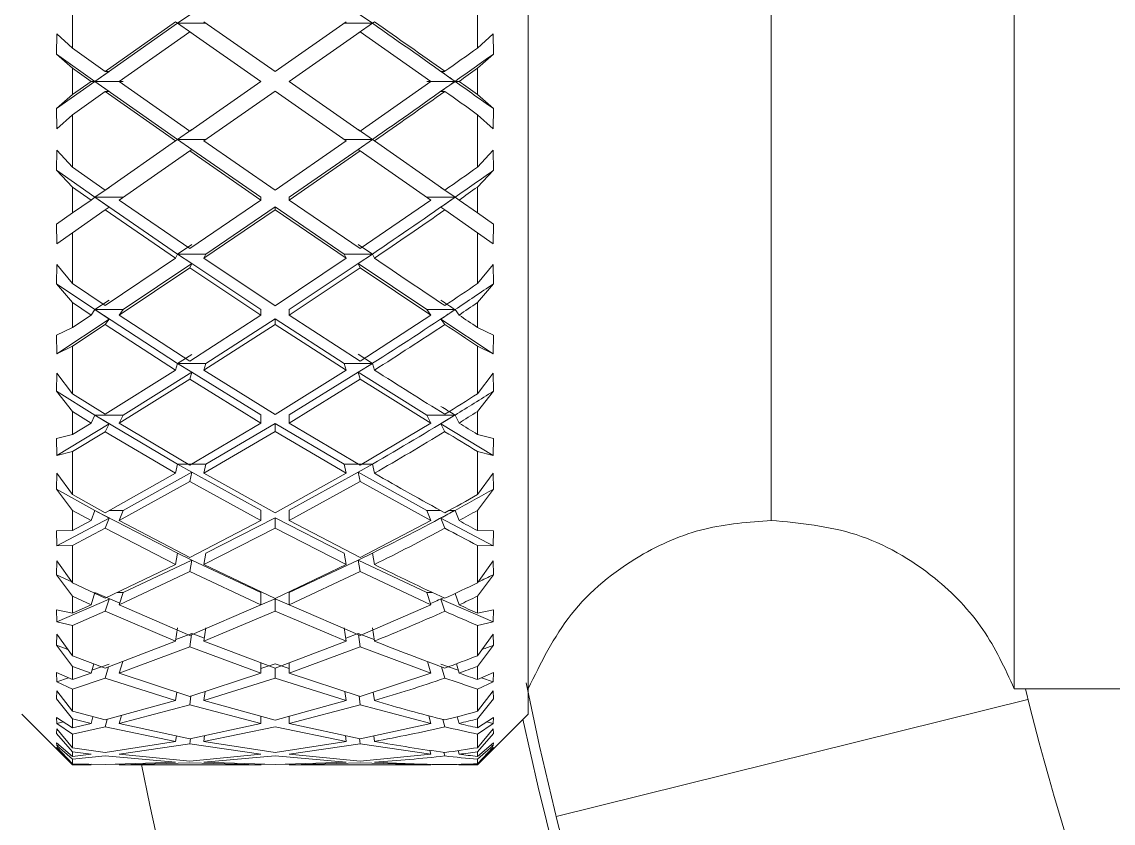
# Model space of a CAD drawing. Header units: millimetres. Extents: x 6 to 425, y 6 to 273.
# Drawn here: x 50.246 to 54.523, y 137.583 to 140.725 of the extents above; entities that cross this region are included whole.
import ezdxf

# ---------------------------------------------------------------- set-up
doc = ezdxf.new("R2010")
doc.units = ezdxf.units.MM

msp = doc.modelspace()

# ---------------------------------------------------------------- linework, layer by layer
at = {"color": 7, "linetype": 'Continuous', "lineweight": 15}
for p, q in [((52.2302, 138.0106), (52.2302, 142.9715)), ((54.1352, 142.8723), (54.1352, 138.1098)), ((53.1827, 142.2122), (53.1827, 138.7699)), ((50.4442, 140.6218), (50.4442, 140.8269)), ((52.0317, 140.6218), (52.0317, 140.8269)), ((50.8563, 140.719), (50.9118, 140.7577)), ((51.6196, 140.719), (51.5642, 140.7577)), ((50.5324, 140.4911), (50.8563, 140.719)), ((50.5724, 140.5304), (50.8484, 140.7245)), ((50.8484, 140.7245), (50.8563, 140.719)), ((50.9118, 140.6803), (50.8563, 140.719)), ((50.9672, 140.719), (50.8563, 140.719)), ((51.238, 140.5298), (50.9593, 140.7245)), ((51.238, 140.5298), (51.5167, 140.7245)), ((51.6196, 140.719), (51.5088, 140.719)), ((51.5642, 140.6803), (51.6196, 140.719)), ((51.6275, 140.7245), (51.6196, 140.719)), ((50.3822, 140.598), (50.3826, 140.677)), ((50.4442, 140.6218), (50.3826, 140.677)), ((50.6277, 140.4911), (50.9039, 140.6858)), ((50.9039, 140.6858), (51.1826, 140.4911)), ((51.2934, 140.4911), (51.5721, 140.6858)), ((51.5721, 140.6858), (51.8482, 140.4911)), ((52.0934, 140.677), (52.0317, 140.6218)), ((52.0938, 140.598), (52.0934, 140.677)), ((50.5724, 140.5304), (50.4442, 140.6218)), ((50.3822, 140.598), (50.4442, 140.5427)), ((50.5324, 140.4911), (50.3822, 140.598)), ((52.0317, 140.5427), (52.0938, 140.598)), ((50.4442, 140.5427), (50.5169, 140.4911)), ((50.4442, 140.5427), (50.4442, 140.4394)), ((52.0317, 140.4394), (52.0317, 140.5427)), ((50.5324, 140.4911), (50.5879, 140.5304)), ((50.5879, 140.5304), (50.5724, 140.5304)), ((51.8881, 140.5304), (51.9036, 140.5304)), ((50.3822, 140.3841), (50.5324, 140.4911)), ((50.4442, 140.4394), (50.5169, 140.4911)), ((50.4442, 140.3603), (50.5724, 140.4517)), ((50.5169, 140.4911), (50.5324, 140.4911)), ((50.5324, 140.4911), (50.5879, 140.4517)), ((50.8563, 140.2631), (50.5324, 140.4911)), ((50.5324, 140.4911), (50.6433, 140.4911)), ((50.5724, 140.4517), (50.8484, 140.2576)), ((50.5879, 140.4517), (50.5724, 140.4517)), ((50.9039, 140.2963), (50.6277, 140.4911)), ((50.9039, 140.2963), (51.1826, 140.4911)), ((51.238, 140.4523), (50.9593, 140.2576)), ((51.238, 140.4523), (51.5167, 140.2576)), ((51.5721, 140.2963), (51.2934, 140.4911)), ((51.5721, 140.2963), (51.8482, 140.4911)), ((51.9436, 140.4911), (51.8327, 140.4911)), ((51.8881, 140.4517), (51.9036, 140.4517)), ((51.9591, 140.4911), (51.9436, 140.4911)), ((50.4442, 140.4394), (50.3822, 140.3841)), ((52.0938, 140.3841), (52.0317, 140.4394)), ((50.3826, 140.3051), (50.3822, 140.3841)), ((52.0934, 140.3051), (52.0938, 140.3841)), ((50.4442, 140.3603), (50.3826, 140.3051)), ((50.4442, 140.1552), (50.4442, 140.3603)), ((52.0317, 140.1552), (52.0317, 140.3603)), ((52.0317, 140.3603), (52.0934, 140.3051)), ((50.8563, 140.2631), (50.9118, 140.3018)), ((51.6196, 140.2631), (51.5642, 140.3018)), ((50.5724, 140.0646), (50.8484, 140.2576)), ((50.8484, 140.2576), (50.8563, 140.2631)), ((50.9672, 140.2631), (50.8563, 140.2631)), ((50.9118, 140.2244), (50.8563, 140.2631)), ((51.238, 140.0641), (50.9593, 140.2576)), ((51.238, 140.0641), (51.5167, 140.2576)), ((51.6196, 140.2631), (51.5088, 140.2631)), ((51.5642, 140.2244), (51.6196, 140.2631)), ((51.6275, 140.2576), (51.6196, 140.2631)), ((51.9036, 140.0646), (51.6275, 140.2576)), ((50.3822, 140.1423), (50.3826, 140.2209)), ((50.4442, 140.1552), (50.3826, 140.2209)), ((50.6277, 140.0259), (50.9039, 140.2189)), ((50.9118, 140.2244), (50.9039, 140.2189)), ((50.9039, 140.2189), (51.1826, 140.0259)), ((51.1826, 140.0369), (50.9118, 140.2244)), ((51.5642, 140.2244), (51.2934, 140.0369)), ((51.2934, 140.0259), (51.5721, 140.2189)), ((51.5642, 140.2244), (51.5721, 140.2189)), ((51.5721, 140.2189), (51.8482, 140.0259)), ((52.0934, 140.2209), (52.0317, 140.1552)), ((52.0938, 140.1423), (52.0934, 140.2209)), ((50.5724, 140.0646), (50.4442, 140.1552)), ((50.3822, 140.1423), (50.4442, 140.0768)), ((50.5324, 140.0367), (50.3822, 140.1423)), ((52.0317, 140.0768), (52.0938, 140.1423)), ((50.4442, 140.0768), (50.4442, 139.9751)), ((50.4442, 140.0768), (50.5169, 140.0259)), ((50.5324, 140.0367), (50.5879, 140.0755)), ((51.9436, 140.0367), (51.8881, 140.0755)), ((52.0317, 139.9751), (52.0317, 140.0768)), ((50.4442, 139.9751), (50.5169, 140.0259)), ((50.5169, 140.0259), (50.5324, 140.0367)), ((50.5324, 140.0367), (50.5879, 139.998)), ((50.8563, 139.8141), (50.5324, 140.0367)), ((50.5324, 140.0367), (50.6433, 140.0367)), ((50.9039, 139.8353), (50.6277, 140.0259)), ((50.9039, 139.8353), (51.1826, 140.0259)), ((51.1826, 140.0259), (51.1826, 140.0369)), ((51.2934, 140.0259), (51.2934, 140.0369)), ((51.5721, 139.8353), (51.2934, 140.0259)), ((51.5721, 139.8353), (51.8482, 140.0259)), ((51.9436, 140.0367), (51.8327, 140.0367)), ((51.9591, 140.0259), (51.9436, 140.0367)), ((52.0317, 139.9751), (51.9591, 140.0259)), ((50.4442, 139.8976), (50.5724, 139.9872)), ((50.5879, 139.998), (50.5724, 139.9872)), ((50.5724, 139.9872), (50.8484, 139.7977)), ((51.238, 139.9878), (50.9593, 139.7977)), ((51.238, 139.9988), (50.9672, 139.8141)), ((51.238, 139.9988), (51.238, 139.9878)), ((51.5088, 139.8141), (51.238, 139.9988)), ((51.238, 139.9878), (51.5167, 139.7977)), ((51.8881, 139.998), (51.9036, 139.9872)), ((51.9036, 139.9872), (52.0317, 139.8976)), ((50.4442, 139.9751), (50.3822, 139.9317)), ((52.0938, 139.9317), (52.0317, 139.9751)), ((50.3826, 139.8546), (50.3822, 139.9317)), ((50.4442, 139.8976), (50.3826, 139.8546)), ((50.4442, 139.6988), (50.4442, 139.8976)), ((52.0317, 139.6988), (52.0317, 139.8976)), ((52.0317, 139.8976), (52.0934, 139.8546)), ((52.0934, 139.8546), (52.0938, 139.9317)), ((50.8563, 139.8141), (50.9118, 139.8517)), ((51.6196, 139.8141), (51.5642, 139.8517)), ((50.8484, 139.7977), (50.8563, 139.8141)), ((50.9672, 139.8141), (50.8563, 139.8141)), ((50.9118, 139.7766), (50.8563, 139.8141)), ((50.9593, 139.7977), (50.9672, 139.8141)), ((51.5167, 139.7977), (51.5088, 139.8141)), ((51.6196, 139.8141), (51.5088, 139.8141)), ((51.5642, 139.7766), (51.6196, 139.8141)), ((51.6275, 139.7977), (51.6196, 139.8141)), ((50.3822, 139.6973), (50.3826, 139.7729)), ((50.4442, 139.6988), (50.3826, 139.7729)), ((50.5724, 139.6119), (50.8484, 139.7977)), ((50.9118, 139.7766), (50.6433, 139.5962)), ((50.9118, 139.7766), (50.9039, 139.7602)), ((51.1826, 139.5965), (50.9118, 139.7766)), ((51.238, 139.6113), (50.9593, 139.7977)), ((51.238, 139.6113), (51.5167, 139.7977)), ((51.5642, 139.7766), (51.2934, 139.5965)), ((51.5642, 139.7766), (51.5721, 139.7602)), ((51.8327, 139.5962), (51.5642, 139.7766)), ((52.0934, 139.7729), (52.0317, 139.6988)), ((52.0938, 139.6973), (52.0934, 139.7729)), ((50.6277, 139.5748), (50.9039, 139.7602)), ((50.9039, 139.7602), (51.1826, 139.5748)), ((51.2934, 139.5748), (51.5721, 139.7602)), ((51.5721, 139.7602), (51.8482, 139.5748)), ((50.3822, 139.6973), (50.4442, 139.6235)), ((50.5324, 139.5962), (50.3822, 139.6973)), ((50.5724, 139.6119), (50.4442, 139.6988)), ((52.0317, 139.6235), (52.0938, 139.6973)), ((50.4442, 139.6235), (50.4442, 139.5265)), ((50.4442, 139.6235), (50.5169, 139.5748)), ((50.5169, 139.5748), (50.5324, 139.5962)), ((50.5324, 139.5962), (50.5879, 139.6332)), ((50.5324, 139.5962), (50.6433, 139.5962)), ((50.5324, 139.5962), (50.5879, 139.5593)), ((50.8563, 139.3856), (50.5324, 139.5962)), ((50.6277, 139.5748), (50.6433, 139.5962)), ((51.1826, 139.5748), (51.1826, 139.5965)), ((51.2934, 139.5748), (51.2934, 139.5965)), ((51.8482, 139.5748), (51.8327, 139.5962)), ((51.9436, 139.5962), (51.8327, 139.5962)), ((51.9591, 139.5748), (51.9436, 139.5962)), ((52.0317, 139.5265), (52.0317, 139.6235)), ((50.3826, 139.4234), (50.5879, 139.5593)), ((50.4442, 139.5265), (50.5169, 139.5748)), ((50.5879, 139.5593), (50.5724, 139.538)), ((50.9039, 139.3943), (50.6277, 139.5748)), ((50.9039, 139.3943), (51.1826, 139.5748)), ((51.238, 139.5602), (50.9672, 139.3856)), ((51.5088, 139.3856), (51.238, 139.5602)), ((51.238, 139.5602), (51.238, 139.5385)), ((51.5721, 139.3943), (51.2934, 139.5748)), ((51.5721, 139.3943), (51.8482, 139.5748)), ((51.8881, 139.5593), (51.9036, 139.538)), ((52.0934, 139.4234), (51.8881, 139.5593)), ((50.4442, 139.5265), (50.3822, 139.4963)), ((50.4442, 139.453), (50.5724, 139.538)), ((50.5724, 139.538), (50.8484, 139.3589)), ((51.238, 139.5385), (50.9593, 139.3589)), ((51.238, 139.5385), (51.5167, 139.3589)), ((52.0938, 139.4963), (52.0317, 139.5265)), ((50.3826, 139.4234), (50.3822, 139.4963)), ((52.0934, 139.4234), (52.0938, 139.4963)), ((50.4442, 139.453), (50.3826, 139.4234)), ((50.4442, 139.2664), (50.4442, 139.453)), ((52.0317, 139.2664), (52.0317, 139.453)), ((52.0317, 139.453), (52.0934, 139.4234)), ((50.8484, 139.3589), (50.8563, 139.3856)), ((50.8563, 139.3856), (50.9118, 139.4209)), ((50.9672, 139.3856), (50.8563, 139.3856)), ((50.9118, 139.3505), (50.8563, 139.3856)), ((50.9593, 139.3589), (50.9672, 139.3856)), ((51.6196, 139.3856), (51.5088, 139.3856)), ((51.5167, 139.3589), (51.5088, 139.3856)), ((51.6196, 139.3856), (51.5642, 139.421)), ((51.5642, 139.3506), (51.6196, 139.3856)), ((51.6275, 139.3589), (51.6196, 139.3856)), ((50.3822, 139.2763), (50.3826, 139.3468)), ((50.4442, 139.2664), (50.3826, 139.3468)), ((50.5724, 139.1858), (50.8484, 139.3589)), ((50.9118, 139.3505), (50.6433, 139.1829)), ((50.9118, 139.3505), (50.9039, 139.3238)), ((51.1826, 139.1833), (50.9118, 139.3506)), ((51.238, 139.1853), (50.9593, 139.3589)), ((51.238, 139.1853), (51.5167, 139.3589)), ((51.5642, 139.3506), (51.2934, 139.1833)), ((51.5642, 139.3505), (51.5721, 139.3238)), ((51.8327, 139.1829), (51.5642, 139.3505)), ((52.0934, 139.3468), (52.0317, 139.2664)), ((52.0938, 139.2763), (52.0934, 139.3468)), ((50.6277, 139.1516), (50.9039, 139.3238)), ((50.9039, 139.3238), (51.1826, 139.1516)), ((51.2934, 139.1516), (51.5721, 139.3238)), ((51.5721, 139.3238), (51.8482, 139.1516)), ((50.3822, 139.2763), (50.4442, 139.1966)), ((50.5324, 139.1829), (50.3822, 139.2763)), ((50.5724, 139.1858), (50.4442, 139.2664)), ((52.0317, 139.1966), (52.0938, 139.2763)), ((50.4442, 139.1966), (50.4442, 139.1071)), ((50.4442, 139.1966), (50.5169, 139.1516)), ((50.5169, 139.1516), (50.5324, 139.1829)), ((50.5324, 139.1829), (50.6433, 139.1829)), ((50.5324, 139.1829), (50.5879, 139.1489)), ((50.8563, 138.9908), (50.5324, 139.1829)), ((50.6277, 139.1516), (50.6433, 139.1829)), ((51.1826, 139.1516), (51.1826, 139.1833)), ((51.2934, 139.1516), (51.2934, 139.1833)), ((51.8482, 139.1516), (51.8327, 139.1829)), ((51.9436, 139.1829), (51.8327, 139.1829)), ((51.9591, 139.1516), (51.9436, 139.1829)), ((52.0317, 139.1071), (52.0317, 139.1966)), ((50.3826, 139.0247), (50.5879, 139.1489)), ((50.4442, 139.1071), (50.5169, 139.1516)), ((50.5879, 139.1489), (50.5724, 139.1177)), ((50.9039, 138.9865), (50.6277, 139.1516)), ((50.9039, 138.9865), (51.1826, 139.1516)), ((51.238, 139.1499), (50.9672, 138.9908)), ((51.5088, 138.9908), (51.238, 139.1499)), ((51.238, 139.1499), (51.238, 139.1182)), ((51.5721, 138.9865), (51.2934, 139.1516)), ((51.5721, 138.9865), (51.8482, 139.1516)), ((51.8881, 139.1489), (51.9036, 139.1177)), ((52.0934, 139.0247), (51.8881, 139.1489)), ((50.4442, 139.1071), (50.3822, 139.0911)), ((50.3826, 139.0247), (50.3822, 139.0911)), ((50.4442, 139.0399), (50.5724, 139.1177)), ((50.5724, 139.1177), (50.8484, 138.9545)), ((51.238, 139.1182), (50.9593, 138.9545)), ((51.238, 139.1182), (51.5167, 138.9545)), ((52.0938, 139.0911), (52.0317, 139.1071)), ((52.0934, 139.0247), (52.0938, 139.0911)), ((50.4442, 139.0399), (50.3826, 139.0247)), ((50.4442, 138.8713), (50.4442, 139.0399)), ((52.0317, 138.8713), (52.0317, 139.0399)), ((52.0317, 139.0399), (52.0934, 139.0247)), ((50.3822, 138.8923), (50.3826, 138.9554)), ((50.4442, 138.8713), (50.3826, 138.9554)), ((50.5724, 138.7994), (50.8484, 138.9545)), ((50.9118, 138.959), (50.6433, 138.8093)), ((50.8484, 138.9545), (50.8563, 138.9908)), ((50.9672, 138.9908), (50.8563, 138.9908)), ((50.9118, 138.9591), (50.8563, 138.9908)), ((50.9118, 138.959), (50.9039, 138.9228)), ((51.1826, 138.8099), (50.9118, 138.9592)), ((50.9593, 138.9545), (50.9672, 138.9908)), ((51.238, 138.7989), (50.9593, 138.9545)), ((51.238, 138.7989), (51.5167, 138.9545)), ((51.5642, 138.9592), (51.2934, 138.8099)), ((51.6196, 138.9908), (51.5088, 138.9908)), ((51.5167, 138.9545), (51.5088, 138.9908)), ((51.5642, 138.9591), (51.6196, 138.9908)), ((51.5642, 138.959), (51.5721, 138.9228)), ((51.8327, 138.8093), (51.5642, 138.959)), ((51.6275, 138.9545), (51.6196, 138.9908)), ((52.0934, 138.9554), (52.0317, 138.8713)), ((52.0938, 138.8923), (52.0934, 138.9554)), ((50.6277, 138.7691), (50.9039, 138.9228)), ((50.9039, 138.9228), (51.1826, 138.7691)), ((51.2934, 138.7691), (51.5721, 138.9228)), ((51.5721, 138.9228), (51.8482, 138.7691)), ((50.3822, 138.8923), (50.4442, 138.809)), ((50.5324, 138.8093), (50.3822, 138.8923)), ((50.5724, 138.7994), (50.4442, 138.8713)), ((52.0317, 138.809), (52.0938, 138.8923)), ((50.4442, 138.809), (50.4442, 138.7299)), ((50.4442, 138.809), (50.5169, 138.7691)), ((50.5169, 138.7691), (50.5324, 138.8093)), ((50.5324, 138.8093), (50.5879, 138.7792)), ((50.8563, 138.6415), (50.5324, 138.8093)), ((50.6277, 138.7691), (50.6433, 138.8093)), ((51.1826, 138.7691), (51.1826, 138.8099)), ((51.2934, 138.7691), (51.2934, 138.8099)), ((51.8482, 138.7691), (51.8327, 138.8093)), ((51.9591, 138.7691), (51.9436, 138.8093)), ((52.0317, 138.7299), (52.0317, 138.809)), ((50.3826, 138.6705), (50.5879, 138.7792)), ((50.4442, 138.7299), (50.5169, 138.7691)), ((50.4442, 138.671), (50.5724, 138.7391)), ((50.5879, 138.7792), (50.5724, 138.7391)), ((50.5724, 138.7391), (50.8484, 138.5968)), ((50.9039, 138.6245), (50.6277, 138.7691)), ((50.9039, 138.6245), (51.1826, 138.7691)), ((51.238, 138.7396), (50.9593, 138.5968)), ((51.238, 138.7804), (50.9672, 138.6415)), ((51.5088, 138.6415), (51.238, 138.7804)), ((51.238, 138.7804), (51.238, 138.7396)), ((51.238, 138.7396), (51.5167, 138.5968)), ((51.5721, 138.6245), (51.2934, 138.7691)), ((51.5721, 138.6245), (51.8482, 138.7691)), ((51.8881, 138.7792), (51.9036, 138.7391)), ((52.0934, 138.6705), (51.8881, 138.7792)), ((50.4442, 138.7299), (50.3822, 138.7285)), ((50.3826, 138.6705), (50.3822, 138.7285)), ((52.0938, 138.7285), (52.0317, 138.7299)), ((52.0934, 138.6705), (52.0938, 138.7285)), ((50.4442, 138.671), (50.3826, 138.6705)), ((50.4442, 138.5254), (50.4442, 138.671)), ((52.0317, 138.5254), (52.0317, 138.671)), ((52.0317, 138.671), (52.0934, 138.6705)), ((50.3822, 138.5568), (50.3826, 138.6107)), ((50.4442, 138.5254), (50.3826, 138.6107)), ((50.9118, 138.6142), (50.6433, 138.4868)), ((50.8484, 138.5968), (50.8563, 138.6415)), ((50.9118, 138.6142), (50.8563, 138.6415)), ((50.9118, 138.6142), (50.9039, 138.5695)), ((51.1826, 138.4875), (50.9118, 138.6143)), ((50.9593, 138.5968), (50.9672, 138.6415)), ((51.5642, 138.6143), (51.2934, 138.4875)), ((51.5167, 138.5968), (51.5088, 138.6415)), ((51.5642, 138.6143), (51.6196, 138.6415)), ((51.5642, 138.6142), (51.5721, 138.5695)), ((51.8327, 138.4868), (51.5642, 138.6142)), ((51.6275, 138.5968), (51.6196, 138.6415)), ((52.0934, 138.6107), (52.0317, 138.5254)), ((52.0938, 138.5568), (52.0934, 138.6107)), ((50.5724, 138.4644), (50.8484, 138.5968)), ((50.6277, 138.4389), (50.9039, 138.5695)), ((50.9039, 138.5695), (51.1826, 138.4389)), ((51.238, 138.464), (50.9593, 138.5968)), ((51.238, 138.464), (51.5167, 138.5968)), ((51.2934, 138.4389), (51.5721, 138.5695)), ((51.5721, 138.5695), (51.8482, 138.4389)), ((50.3822, 138.5568), (50.4442, 138.4725)), ((50.4415, 138.5292), (50.3822, 138.5568)), ((50.5724, 138.4644), (50.4442, 138.5254)), ((52.0317, 138.4725), (52.0938, 138.5568)), ((50.5169, 138.4389), (50.5324, 138.4868)), ((50.6298, 138.4452), (50.5324, 138.4868)), ((50.6277, 138.4389), (50.6433, 138.4868)), ((51.1826, 138.4389), (51.1826, 138.4875)), ((51.2934, 138.4389), (51.2934, 138.4875)), ((51.8482, 138.4389), (51.8327, 138.4868)), ((51.9591, 138.4389), (51.9446, 138.4836)), ((50.3826, 138.3716), (50.5879, 138.4616)), ((50.4442, 138.4725), (50.4442, 138.4061)), ((50.4442, 138.4725), (50.5169, 138.4389)), ((50.4442, 138.4061), (50.5169, 138.4389)), ((50.5879, 138.4616), (50.5724, 138.4138)), ((50.9039, 138.3192), (50.6277, 138.4389)), ((50.9039, 138.3192), (51.1826, 138.4389)), ((51.238, 138.4629), (51.1826, 138.4394)), ((51.2934, 138.4394), (51.238, 138.4629)), ((51.238, 138.4629), (51.238, 138.4142)), ((51.5721, 138.3192), (51.2934, 138.4389)), ((51.5721, 138.3192), (51.8482, 138.4389)), ((51.8881, 138.4616), (51.9036, 138.4138)), ((52.0934, 138.3716), (51.8881, 138.4616)), ((52.0317, 138.4061), (52.0317, 138.4725)), ((50.4442, 138.4061), (50.3822, 138.4194)), ((50.3826, 138.3716), (50.3822, 138.4194)), ((50.4442, 138.3573), (50.5724, 138.4138)), ((50.5724, 138.4138), (50.8484, 138.2966)), ((51.238, 138.4142), (50.9593, 138.2966)), ((51.238, 138.4142), (51.5167, 138.2966)), ((52.0938, 138.4194), (52.0317, 138.4061)), ((52.0934, 138.3716), (52.0938, 138.4194)), ((50.4442, 138.3573), (50.3826, 138.3716)), ((50.4442, 138.2392), (50.4442, 138.3573)), ((52.0317, 138.3573), (52.0934, 138.3716)), ((52.0317, 138.2392), (52.0317, 138.3573)), ((50.3822, 138.2802), (50.3826, 138.3232)), ((50.4442, 138.2392), (50.3826, 138.3232)), ((50.8484, 138.2966), (50.8563, 138.3484)), ((50.9118, 138.3263), (50.8494, 138.3028)), ((50.9112, 138.3223), (50.9039, 138.2745)), ((50.9611, 138.3082), (50.9118, 138.3264)), ((50.9593, 138.2966), (50.9672, 138.3484)), ((51.5167, 138.2966), (51.5088, 138.3484)), ((51.5642, 138.3264), (51.5149, 138.3082)), ((51.6266, 138.3028), (51.5642, 138.3263)), ((51.5648, 138.3223), (51.5721, 138.2745)), ((51.6275, 138.2966), (51.6196, 138.3484)), ((52.0934, 138.3232), (52.0317, 138.2392)), ((52.0938, 138.2802), (52.0934, 138.3232)), ((50.3822, 138.2802), (50.4442, 138.1973)), ((50.4259, 138.2642), (50.3822, 138.2802)), ((50.5724, 138.191), (50.8484, 138.2966)), ((50.6277, 138.1711), (50.9039, 138.2745)), ((50.9039, 138.2745), (51.1826, 138.1711)), ((51.238, 138.1907), (50.9593, 138.2966)), ((51.238, 138.1907), (51.5167, 138.2966)), ((51.2934, 138.1711), (51.5721, 138.2745)), ((51.5721, 138.2745), (51.8482, 138.1711)), ((52.0317, 138.1973), (52.0938, 138.2802)), ((50.5724, 138.191), (50.4442, 138.2392)), ((50.4442, 138.1973), (50.4442, 138.1457)), ((50.4442, 138.1973), (50.5169, 138.1711)), ((50.5169, 138.1711), (50.5274, 138.2079)), ((50.5203, 138.1831), (50.5879, 138.2057)), ((50.5851, 138.1958), (50.5724, 138.1516)), ((50.6277, 138.1711), (50.641, 138.2172)), ((51.1826, 138.1711), (51.1826, 138.2117)), ((51.238, 138.2069), (51.1826, 138.1892)), ((51.2934, 138.1892), (51.238, 138.2069)), ((51.238, 138.1907), (51.238, 138.1519)), ((51.2934, 138.1711), (51.2934, 138.2117)), ((51.8482, 138.1711), (51.8353, 138.2161)), ((51.9556, 138.1831), (51.8881, 138.2057)), ((51.891, 138.1956), (51.9036, 138.1516)), ((51.9591, 138.1711), (51.9486, 138.2076)), ((52.0317, 138.1457), (52.0317, 138.1973)), ((50.4442, 138.1457), (50.3822, 138.1732)), ((50.3826, 138.1372), (50.3822, 138.1732)), ((50.3826, 138.1372), (50.4287, 138.1526)), ((50.4442, 138.1457), (50.5169, 138.1711)), ((50.4442, 138.1084), (50.5724, 138.1516)), ((50.5724, 138.1516), (50.8484, 138.0631)), ((50.9039, 138.0798), (50.6277, 138.1711)), ((50.9039, 138.0798), (51.1826, 138.1711)), ((51.238, 138.1519), (50.9593, 138.0631)), ((51.238, 138.1519), (51.5167, 138.0631)), ((51.5721, 138.0798), (51.2934, 138.1711)), ((51.5721, 138.0798), (51.8482, 138.1711)), ((52.0938, 138.1732), (52.0317, 138.1457)), ((52.0934, 138.1372), (52.0473, 138.1526)), ((52.0934, 138.1372), (52.0938, 138.1732)), ((50.3822, 138.0706), (50.3826, 138.1015)), ((50.4442, 138.1084), (50.3826, 138.1372)), ((50.4442, 138.0214), (50.3826, 138.1015)), ((50.4442, 138.0214), (50.4442, 138.1084)), ((50.8484, 138.0631), (50.8531, 138.0966)), ((50.9593, 138.0631), (50.9643, 138.0996)), ((51.5167, 138.0631), (51.5117, 138.0996)), ((51.6275, 138.0631), (51.6229, 138.0966)), ((52.0317, 138.1084), (52.0934, 138.1372)), ((52.0317, 138.0214), (52.0317, 138.1084)), ((52.0934, 138.1015), (52.0317, 138.0214)), ((52.0938, 138.0706), (52.0934, 138.1015)), ((54.1352, 138.1098), (54.6114, 138.1098)), ((50.3822, 138.0706), (50.4442, 137.9918)), ((50.5724, 137.9874), (50.8484, 138.0631)), ((50.9086, 138.0814), (50.9039, 138.047)), ((51.238, 137.9872), (50.9593, 138.0631)), ((51.238, 137.9872), (51.5167, 138.0631)), ((51.5673, 138.0814), (51.5721, 138.047)), ((52.0317, 137.9918), (52.0938, 138.0706)), ((50.5724, 137.9874), (50.4442, 138.0214)), ((50.6277, 137.9737), (50.9039, 138.047)), ((50.9039, 138.047), (51.1826, 137.9737)), ((51.2934, 137.9737), (51.5721, 138.047)), ((51.5721, 138.047), (51.8482, 137.9737)), ((50.2458, 138.0106), (50.4442, 137.8121)), ((50.4442, 137.9565), (50.3822, 137.9975)), ((50.3826, 137.9742), (50.3822, 137.9975)), ((50.3826, 137.9742), (50.4087, 137.98)), ((50.4442, 137.932), (50.3826, 137.9742)), ((50.4442, 137.9918), (50.4442, 137.9565)), ((50.4442, 137.9918), (50.5169, 137.9737)), ((50.4442, 137.9565), (50.5169, 137.9737)), ((50.5169, 137.9737), (50.5239, 138.0003)), ((50.58, 137.9895), (50.5724, 137.9605)), ((50.6277, 137.9737), (50.636, 138.0049)), ((50.9039, 137.9138), (50.6277, 137.9737)), ((50.9039, 137.9138), (51.1826, 137.9737)), ((51.1826, 137.9737), (51.1826, 138.0023)), ((51.2934, 137.9737), (51.2934, 138.0023)), ((51.5721, 137.9138), (51.2934, 137.9737)), ((51.5721, 137.9138), (51.8482, 137.9737)), ((51.8482, 137.9737), (51.8403, 138.0037)), ((51.896, 137.9894), (51.9036, 137.9605)), ((51.9591, 137.9737), (51.9522, 137.9999)), ((52.0317, 137.8121), (52.2302, 138.0106)), ((52.0938, 137.9975), (52.0317, 137.9565)), ((52.0317, 137.9565), (52.0317, 137.9918)), ((52.0317, 137.932), (52.0934, 137.9742)), ((52.0934, 137.9742), (52.0672, 137.98)), ((52.0934, 137.9742), (52.0938, 137.9975)), ((50.3822, 137.9347), (50.3826, 137.9524)), ((50.3822, 137.9347), (50.4442, 137.8623)), ((50.4442, 137.8787), (50.3826, 137.9524)), ((50.4442, 137.932), (50.5724, 137.9605)), ((50.4442, 137.8787), (50.4442, 137.932)), ((50.5724, 137.9605), (50.8484, 137.9034)), ((51.238, 137.9607), (50.9593, 137.9034)), ((50.9593, 137.9034), (50.9623, 137.9263)), ((51.238, 137.9607), (51.5167, 137.9034)), ((51.5167, 137.9034), (51.5137, 137.9263)), ((52.0934, 137.9524), (52.0317, 137.8787)), ((52.0317, 137.8623), (52.0938, 137.9347)), ((52.0317, 137.8787), (52.0317, 137.932)), ((52.0938, 137.9347), (52.0934, 137.9524)), ((50.4442, 137.8444), (50.3822, 137.8976)), ((50.3826, 137.8878), (50.3822, 137.8976)), ((50.3826, 137.8878), (50.3925, 137.8887)), ((50.4442, 137.8333), (50.3826, 137.8878)), ((50.5724, 137.86), (50.8484, 137.9034)), ((50.6277, 137.8528), (50.9039, 137.8936)), ((50.8484, 137.9034), (50.8513, 137.9252)), ((50.9066, 137.9143), (50.9039, 137.8936)), ((50.9039, 137.8936), (51.1826, 137.8528)), ((51.238, 137.8598), (50.9593, 137.9034)), ((51.238, 137.8598), (51.5167, 137.9034)), ((51.2934, 137.8528), (51.5721, 137.8936)), ((51.5694, 137.9143), (51.5721, 137.8936)), ((51.5721, 137.8936), (51.8482, 137.8528)), ((51.6275, 137.9034), (51.6247, 137.9252)), ((52.0938, 137.8976), (52.0317, 137.8444)), ((52.0317, 137.8333), (52.0934, 137.8878)), ((52.0934, 137.8878), (52.0835, 137.8887)), ((52.0934, 137.8878), (52.0938, 137.8976)), ((50.3822, 137.8764), (50.3826, 137.8804)), ((50.3822, 137.8764), (50.4442, 137.8126)), ((50.4442, 137.8153), (50.3826, 137.8804)), ((50.5724, 137.86), (50.4442, 137.8787)), ((50.4442, 137.8623), (50.4442, 137.8444)), ((50.4442, 137.8623), (50.5169, 137.8528)), ((50.4442, 137.8444), (50.5169, 137.8528)), ((50.4442, 137.8333), (50.5724, 137.8463)), ((50.5724, 137.8463), (50.8484, 137.8223)), ((50.9039, 137.826), (50.6277, 137.8528)), ((50.9039, 137.826), (51.1826, 137.8528)), ((51.238, 137.8464), (50.9593, 137.8223)), ((51.238, 137.8464), (51.5167, 137.8223)), ((51.5721, 137.826), (51.2934, 137.8528)), ((51.5721, 137.826), (51.8482, 137.8528)), ((51.8482, 137.8528), (51.8444, 137.8682)), ((51.9, 137.8604), (51.9036, 137.8463)), ((51.9591, 137.8528), (51.9555, 137.8672)), ((52.0934, 137.8804), (52.0317, 137.8153)), ((52.0317, 137.8126), (52.0938, 137.8764)), ((52.0317, 137.8444), (52.0317, 137.8623)), ((52.0938, 137.8764), (52.0934, 137.8804)), ((50.4442, 137.8153), (50.4442, 137.8333)), ((50.5724, 137.8124), (50.4442, 137.8153)), ((50.4442, 137.8126), (50.4442, 137.8121)), ((50.4442, 137.8126), (50.5169, 137.8121)), ((50.4442, 137.8121), (50.5175, 137.8121)), ((50.5173, 137.8137), (50.5724, 137.8124)), ((50.5724, 137.8124), (50.8484, 137.8223)), ((50.5724, 137.8124), (50.6283, 137.8144)), ((50.6271, 137.8121), (51.1832, 137.8121)), ((50.6277, 137.8121), (50.9039, 137.8192)), ((50.9039, 137.8192), (51.1826, 137.8121)), ((51.238, 137.8124), (50.9593, 137.8223)), ((51.238, 137.8124), (51.1826, 137.8144)), ((51.238, 137.8124), (51.5167, 137.8223)), ((51.238, 137.8124), (51.2934, 137.8144)), ((51.2928, 137.8121), (51.8489, 137.8121)), ((51.2934, 137.8121), (51.5721, 137.8192)), ((51.5721, 137.8192), (51.8482, 137.8121)), ((51.9591, 137.8121), (51.9588, 137.8133)), ((51.9591, 137.8121), (52.0317, 137.8121)), ((52.0317, 137.8153), (52.0317, 137.8333)), ((52.0317, 137.8121), (52.0317, 137.8126))]:
    msp.add_line(p, q, dxfattribs=at)
at = {"color": 8, "linetype": 'Continuous', "lineweight": 15}
for p, q in [((50.59, 138.8093), (50.6433, 138.8093)), ((51.8856, 138.8093), (51.8327, 138.8093)), ((51.9436, 138.8093), (51.9215, 138.8093)), ((50.6191, 138.4868), (50.6433, 138.4868)), ((51.8555, 138.4868), (51.8327, 138.4868)), ((52.3398, 137.6089), (54.1885, 138.0683))]:
    msp.add_line(p, q, dxfattribs=at)
at = {"color": 7, "linetype": 'Continuous', "lineweight": 15}
for radius, start, end in [(11.9525, 191.37592, 207), (10.0475, 193.7095, 207), (13.4938, 191.44623, 235.43968)]:
    msp.add_arc((63.9396, 140.4911), radius, start, end, dxfattribs=at)
at = {"color": 8, "linetype": 'Continuous', "lineweight": 15}
msp.add_arc((63.9396, 140.4911), 11.9938, 192.03659, 233.26966, dxfattribs=at)
at = {"color": 7, "linetype": 'Continuous', "lineweight": 15}
for centre, major_axis, ratio, start_param, end_param in [((51.2934, 140.48), (3.8273, -2.6604), 0.082081, 1.457374, 1.54259), ((51.2934, 140.4911), (3.8273, -2.6604), 0.082081, 1.46794, 1.540524), ((51.1826, 140.4911), (3.8273, 2.6604), 0.082081, 4.84461, 4.878761), ((51.2934, 140.5021), (3.8273, 2.6604), 0.082081, 4.825811, 4.865729), ((51.2934, 140.4911), (3.8273, 2.6604), 0.082081, 4.829927, 4.849202), ((51.2623, 140.5021), (3.8273, -2.6604), 0.082081, 1.449142, 1.463824), ((51.2934, 140.5021), (3.8273, 2.6604), 0.082081, 4.740595, 4.825811), ((51.2934, 140.4911), (3.8273, 2.6604), 0.082081, 4.742661, 4.815245), ((51.2623, 140.48), (3.8273, 2.6604), 0.082081, 4.819361, 4.834043), ((51.1826, 140.4911), (3.8273, -2.6604), 0.082081, 1.404424, 1.438575), ((51.2934, 140.48), (3.8273, -2.6604), 0.082081, 1.417457, 1.457374), ((51.2934, 140.4911), (3.8273, -2.6604), 0.082081, 1.433984, 1.453258), ((51.1826, 140.4911), (3.8094, 2.6042), 0.164957, 4.789311, 4.823463), ((51.2934, 140.5128), (3.8094, 2.6042), 0.164957, 4.770513, 4.81043), ((51.2934, 140.4911), (3.8094, 2.6042), 0.164957, 4.774629, 4.793903), ((51.2934, 140.5128), (3.8094, 2.6042), 0.164957, 4.685296, 4.770512), ((51.2623, 140.4911), (3.8094, 2.6042), 0.164957, 4.764062, 4.778745), ((51.2934, 140.4911), (3.8094, 2.6042), 0.164957, 4.687362, 4.759946), ((51.2934, 140.4911), (3.8273, -2.6604), 0.082081, 4.85665, 4.929234), ((51.1826, 140.4911), (3.7822, 2.5074), 0.24936, 4.737773, 4.771924), ((51.2934, 140.5228), (3.7822, 2.5074), 0.24936, 4.718974, 4.758892), ((51.2934, 140.5228), (3.7822, 2.5074), 0.24936, 4.633758, 4.718974), ((51.2623, 140.5228), (3.8273, -2.6604), 0.082081, 4.93335, 4.948032), ((51.2623, 140.5021), (3.7822, 2.5074), 0.24936, 4.712524, 4.727207), ((51.2934, 140.4911), (3.7822, 2.5074), 0.24936, 4.72309, 4.742365), ((51.2934, 140.4911), (3.8273, -2.6604), 0.082081, 4.943916, 4.963191), ((51.2934, 140.4911), (3.7822, 2.5074), 0.24936, 4.635824, 4.708408), ((51.1826, 140.4911), (3.8273, -2.6604), 0.082081, 4.958599, 4.99275), ((51.2934, 140.4911), (3.8094, -2.6042), 0.164957, 4.911949, 4.984533), ((51.1826, 140.4911), (3.7504, 2.3643), 0.335846, 4.69296, 4.727111), ((51.2934, 140.5319), (3.7504, 2.3643), 0.335846, 4.674161, 4.714079), ((51.2623, 140.5319), (3.8094, -2.6042), 0.164957, 4.988649, 5.003331), ((51.2934, 140.5319), (3.7504, 2.3643), 0.335846, 4.588945, 4.674161), ((51.2623, 140.5128), (3.7504, 2.3643), 0.335846, 4.667711, 4.682393), ((51.2934, 140.4911), (3.7504, 2.3643), 0.335846, 4.678277, 4.697552), ((51.2934, 140.4911), (3.8094, -2.6042), 0.164957, 4.999215, 5.01849), ((51.2934, 140.4911), (3.7504, 2.3643), 0.335846, 4.591011, 4.663595), ((51.1826, 140.4911), (3.8094, -2.6042), 0.164957, 5.013898, 5.048049), ((51.2934, 140.4911), (3.7822, -2.5074), 0.24936, 4.963487, 5.036071), ((51.1826, 140.4911), (3.7219, 2.1634), 0.424487, 4.659693, 4.693845), ((51.2934, 140.5397), (3.7219, 2.1634), 0.424487, 4.640895, 4.680812), ((51.2934, 140.5397), (3.7219, 2.1634), 0.424487, 4.555679, 4.640895), ((51.2623, 140.5228), (3.7219, 2.1634), 0.424487, 4.634445, 4.649127), ((51.2934, 140.4911), (3.7219, 2.1634), 0.424487, 4.645011, 4.664285), ((51.2934, 140.4911), (3.7219, 2.1634), 0.424487, 4.557744, 4.630328), ((51.1826, 140.4911), (3.7822, -2.5074), 0.24936, 5.065436, 5.099587), ((51.2934, 140.4911), (3.7822, -2.5074), 0.24936, 5.050753, 5.070028), ((51.2934, 140.4911), (3.7504, -2.3643), 0.335846, 5.0083, 5.080884), ((51.1826, 140.4911), (3.7095, 1.8815), 0.514082, 4.646538, 4.68069), ((51.2934, 140.546), (3.7095, 1.8815), 0.514082, 4.651895, 4.667657), ((51.2934, 140.546), (3.7095, 1.8815), 0.514082, 4.602156, 4.615887), ((51.2934, 140.4911), (3.7095, 1.8815), 0.514082, 4.631855, 4.65113), ((51.2934, 140.4911), (3.7504, -2.3643), 0.335846, 5.095566, 5.114841), ((51.2934, 140.4911), (3.7095, 1.8815), 0.514082, 4.544589, 4.617173), ((51.1826, 140.4911), (3.7504, -2.3643), 0.335846, 5.110249, 5.144401), ((51.2934, 140.4911), (3.7219, -2.1634), 0.424487, 5.041566, 5.11415), ((51.2934, 140.5507), (3.7304, 1.4714), 0.600094, 4.678678, 4.690298), ((51.1826, 140.4911), (3.7304, 1.4714), 0.600094, 4.669179, 4.703331), ((51.2934, 140.4911), (3.7304, 1.4714), 0.600094, 4.654497, 4.673771), ((51.2934, 140.4911), (3.7304, 1.4714), 0.600094, 4.56723, 4.639814), ((51.1826, 140.4911), (3.7219, -2.1634), 0.424487, 5.143516, 5.177667), ((51.2934, 140.4911), (3.7219, -2.1634), 0.424487, 5.128833, 5.148107), ((51.2934, 140.4911), (3.7095, -1.8815), 0.514082, 5.054722, 5.127306), ((51.1826, 140.4911), (3.7906, 0.8534), 0.669893, 4.751912, 4.786063), ((51.2934, 140.4911), (3.7906, 0.8534), 0.669893, 4.737229, 4.756504), ((51.2934, 140.4911), (3.7095, -1.8815), 0.514082, 5.141988, 5.161263), ((51.2934, 140.4911), (3.7906, 0.8534), 0.669893, 4.649963, 4.722547), ((51.1826, 140.4911), (3.7095, -1.8815), 0.514082, 5.156671, 5.190822), ((51.2934, 140.4911), (3.7304, -1.4714), 0.600094, 5.03208, 5.104664), ((51.2934, 140.4911), (3.8335, 0), 0.698811, 4.799655, 4.872239), ((51.1826, 140.4911), (3.8335, 0), 0.698811, 4.901604, 4.935756), ((51.1826, 140.4911), (3.7304, -1.4714), 0.600094, 5.134029, 5.168181), ((51.2934, 140.4911), (3.8335, 0), 0.698811, 4.886922, 4.906196), ((51.2934, 140.4911), (3.7304, -1.4714), 0.600094, 5.119347, 5.138621), ((51.2934, 140.4911), (3.7906, -0.8534), 0.669893, 4.949348, 5.021932), ((51.1826, 140.4911), (3.7906, -0.8534), 0.669893, 5.051297, 5.085448), ((51.2934, 140.4911), (3.7906, -0.8534), 0.669893, 5.036614, 5.055889)]:
    msp.add_ellipse(centre, major_axis=major_axis, ratio=ratio, start_param=start_param, end_param=end_param, dxfattribs=at)
for points in [[(52.2302, 138.1098), (52.28, 138.2116), (52.382, 138.4201), (52.6383, 138.6292), (52.9145, 138.7497), (53.0946, 138.7633), (53.1827, 138.7699)], [(53.1827, 138.7699), (53.2955, 138.759), (53.5265, 138.7367), (53.8123, 138.5702), (54.0221, 138.3538), (54.0981, 138.1899), (54.1352, 138.1098)]]:
    msp.add_open_spline(points, degree=3, knots=[0, 0, 0, 0, 0.27426, 0.56141, 0.785739, 1, 1, 1, 1], dxfattribs=at)

doc.saveas('drawing.dxf')
